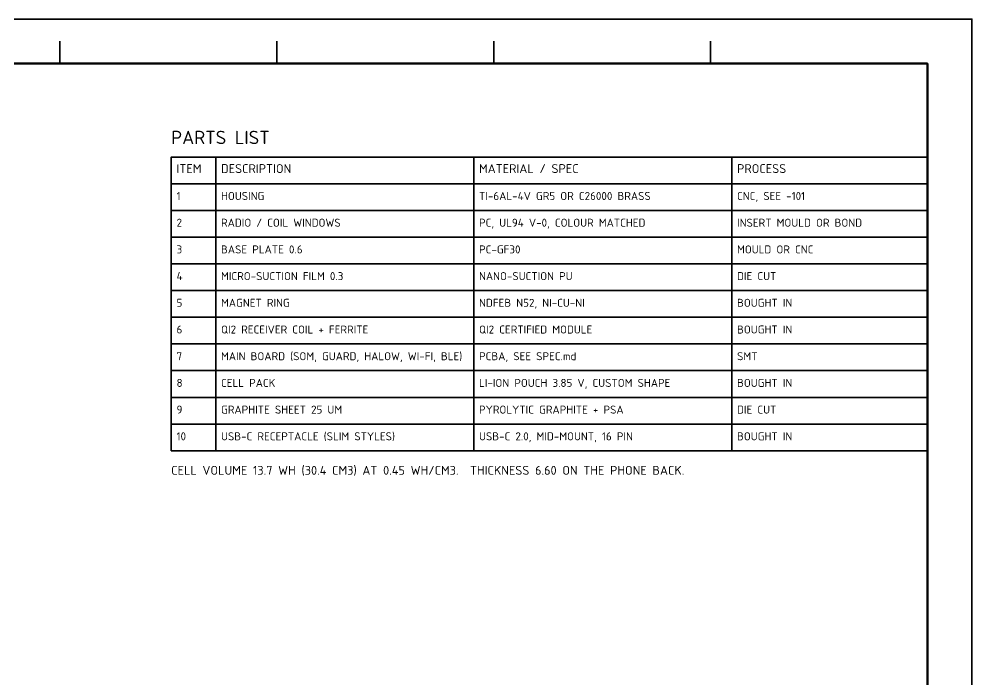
# Model space of a CAD drawing. Header units: millimetres. Extents: x 0 to 420, y 0 to 297.
# Drawn here: x 205.8 to 420, y 148.5 to 297 of the extents above; entities that cross this region are included whole.
import ezdxf
from ezdxf.enums import TextEntityAlignment as Align

# ---------------------------------------------------------------- set-up
doc = ezdxf.new("R2010")
doc.units = ezdxf.units.MM
doc.header["$LTSCALE"] = 0.4
for name, color, linetype, lineweight in [('BORDER', 7, 'CONTINUOUS', 70), ('TEXT', 7, 'CONTINUOUS', 25), ('TITLE', 7, 'CONTINUOUS', 35)]:
    doc.layers.add(name, color=color, linetype=linetype, lineweight=lineweight)
doc.styles.add('KHENSU', font='isocpeur.ttf')

msp = doc.modelspace()

# ---------------------------------------------------------------- linework, layer by layer
at = {"layer": 'BORDER'}
msp.add_lwpolyline([(20, 10), (410, 10), (410, 287), (20, 287)], close=True, dxfattribs=at)
at = {"layer": 'TITLE'}
for p, q in [((215, 287), (215, 292)), ((263.75, 287), (263.75, 292)), ((312.5, 287), (312.5, 292)), ((361.25, 287), (361.25, 292)), ((250, 200), (250, 266)), ((308, 200), (308, 266)), ((366, 200), (366, 266)), ((240, 260), (410, 260)), ((240, 254), (410, 254)), ((240, 248), (410, 248)), ((240, 242), (410, 242)), ((240, 236), (410, 236)), ((240, 230), (410, 230)), ((240, 224), (410, 224)), ((240, 218), (410, 218)), ((240, 212), (410, 212)), ((240, 206), (410, 206))]:
    msp.add_line(p, q, dxfattribs=at)
for points in [[(0, 0), (420, 0), (420, 297), (0, 297)], [(240, 200), (410, 200), (410, 266), (240, 266)]]:
    msp.add_lwpolyline(points, close=True, dxfattribs=at)

# ---------------------------------------------------------------- texts
at = {"layer": 'TEXT', "style": 'KHENSU'}
for s, height, p in [('PARTS LIST', 3, (240, 268)), ('ITEM', 2, (241.2, 261.8)), ('DESCRIPTION', 2, (251.2, 261.8)), ('MATERIAL / SPEC', 2, (309.2, 261.8)), ('PROCESS', 2, (367.2, 261.8)), ('1', 1.8, (241.2, 255.8)), ('HOUSING', 1.8, (251.2, 255.8)), ('TI-6AL-4V GR5 OR C26000 BRASS', 1.8, (309.2, 255.8)), ('CNC, SEE -101', 1.8, (367.2, 255.8)), ('2', 1.8, (241.2, 249.8)), ('RADIO / COIL WINDOWS', 1.8, (251.2, 249.8)), ('PC, UL94 V-0, COLOUR MATCHED', 1.8, (309.2, 249.8)), ('INSERT MOULD OR BOND', 1.8, (367.2, 249.8)), ('3', 1.8, (241.2, 243.8)), ('BASE PLATE 0.6', 1.8, (251.2, 243.8)), ('PC-GF30', 1.8, (309.2, 243.8)), ('MOULD OR CNC', 1.8, (367.2, 243.8)), ('4', 1.8, (241.2, 237.8)), ('MICRO-SUCTION FILM 0.3', 1.8, (251.2, 237.8)), ('NANO-SUCTION PU', 1.8, (309.2, 237.8)), ('DIE CUT', 1.8, (367.2, 237.8)), ('5', 1.8, (241.2, 231.8)), ('MAGNET RING', 1.8, (251.2, 231.8)), ('NDFEB N52, NI-CU-NI', 1.8, (309.2, 231.8)), ('BOUGHT IN', 1.8, (367.2, 231.8)), ('6', 1.8, (241.2, 225.8)), ('QI2 RECEIVER COIL + FERRITE', 1.8, (251.2, 225.8)), ('QI2 CERTIFIED MODULE', 1.8, (309.2, 225.8)), ('BOUGHT IN', 1.8, (367.2, 225.8)), ('7', 1.8, (241.2, 219.8)), ('MAIN BOARD (SOM, GUARD, HALOW, WI-FI, BLE)', 1.8, (251.2, 219.8)), ('PCBA, SEE SPEC.md', 1.8, (309.2, 219.8)), ('SMT', 1.8, (367.2, 219.8)), ('8', 1.8, (241.2, 213.8)), ('CELL PACK', 1.8, (251.2, 213.8)), ('LI-ION POUCH 3.85 V, CUSTOM SHAPE', 1.8, (309.2, 213.8)), ('BOUGHT IN', 1.8, (367.2, 213.8)), ('9', 1.8, (241.2, 207.8)), ('GRAPHITE SHEET 25 UM', 1.8, (251.2, 207.8)), ('PYROLYTIC GRAPHITE + PSA', 1.8, (309.2, 207.8)), ('DIE CUT', 1.8, (367.2, 207.8)), ('10', 1.8, (241.2, 201.8)), ('USB-C RECEPTACLE (SLIM STYLES)', 1.8, (251.2, 201.8)), ('USB-C 2.0, MID-MOUNT, 16 PIN', 1.8, (309.2, 201.8)), ('BOUGHT IN', 1.8, (367.2, 201.8)), ('CELL VOLUME 13.7 WH (30.4 CM3) AT 0.45 WH/CM3.  THICKNESS 6.60 ON THE PHONE BACK.', 2, (240, 194))]:
    msp.add_text(s, height=height, dxfattribs=at).set_placement(p, align=Align.BOTTOM_LEFT)

doc.saveas('drawing.dxf')
